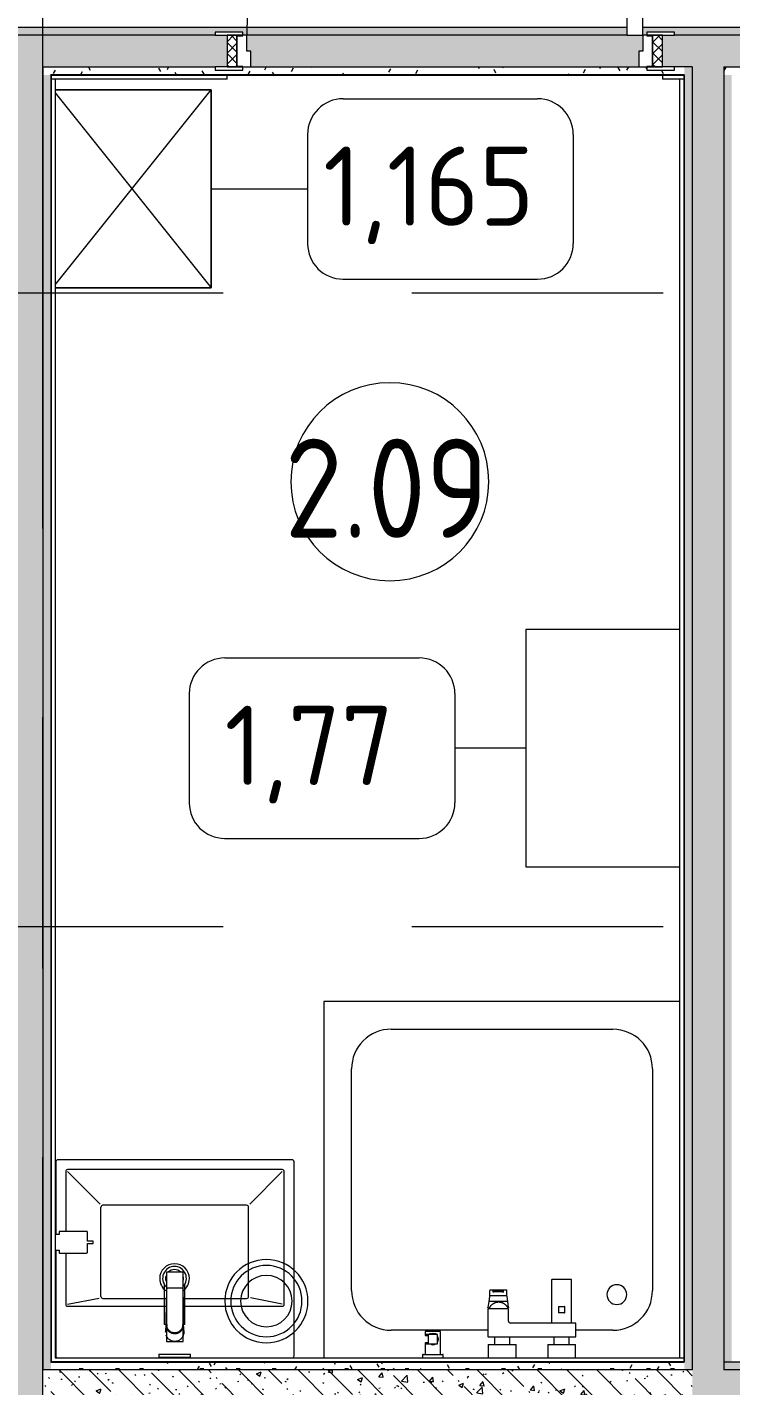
# Model space of a CAD drawing. Header units: millimetres. Extents: x 35092 to 251863, y -8553 to 29549.
# Drawn here: x 75520 to 77297, y 12240 to 15671 of the extents above; entities that cross this region are included whole.
import ezdxf

# ---------------------------------------------------------------- set-up
doc = ezdxf.new("R2010")
doc.units = ezdxf.units.MM
doc.linetypes.add('Осевая', pattern=[3175, 635, -476.25, 1587.5, -476.25])
for name, color, linetype, lineweight in [('0-1', 7, 'Continuous', 9), ('A-AREA-IDEN', 7, 'Continuous', 9), ('A-DOOR', 7, 'Continuous', 9), ('A-DOOR-FRAM-2', 7, 'Continuous', 9), ('A-GENM', 7, 'Continuous', 9), ('A-WALL', 7, 'Continuous', 9), ('I-FURN-IDEN', 7, 'Continuous', 9), ('I-WALL', 7, 'Continuous', 9), ('P-SANR-FIXT-1', 7, 'Continuous', 13), ('Оси-2', 7, 'Осевая', 9)]:
    doc.layers.add(name, color=color, linetype=linetype, lineweight=lineweight)
for name, color, linetype, lineweight, true_color in [('A-DOOR-1', 7, 'Continuous', 9, 0xc0c0c0), ('A-DOOR-FRAM-1', 7, 'Continuous', 9, 0xc0c0c0), ('A-WALL-1', 9, 'Continuous', 9, 0x808080), ('A-WALL-FNSH-1', 9, 'Continuous', 9, 0x808080), ('I-FURN-1', 9, 'Continuous', 9, 0x808080), ('P-SANR-FIXT-2', 9, 'Continuous', 13, 0x808080)]:
    doc.layers.add(name, color=color, linetype=linetype, lineweight=lineweight, true_color=true_color)
doc.styles.add('GOST Common', font='GOST_Common.ttf', dxfattribs={"height": 200})
doc.styles.add('GOST Common_1', font='GOST_Common.ttf', dxfattribs={"width": 0.9, "height": 250})
pattern_1 = [(135, (0, 0), (-75.43415, -75.43415), [106.68, -17.78, 3.556, -17.78]), (135, (0, 75.39), (-75.43415, -75.43415), []), (50, (0, 0), (127.52922, -11.15758), [13.335, -146.685]), (355, (0, 0), (-24.66966, 133.74002), [10.668, -117.348]), (100.451, (10.63, -0.93), (102.85973, 122.58178), [11.333, -124.663]), (46.184, (0, 35.56), (189.75516, -29.43036), [20.002, -220.027]), (96.636, (15.81, 33.1), (166.1822, 173.1996), [17, -186.995]), (351.184, (0, 35.56), (166.18393, 173.19757), [16.002, -176.022]), (21, (17.78, 26.67), (106.13027, -71.58603), [13.335, -146.685]), (326, (17.78, 26.67), (43.26188, 128.93175), [10.668, -117.348]), (71.451, (26.62, 20.7), (149.39198, 57.34505), [11.333, -124.663]), (37.5, (0, 0), (2.162228, 59.188357), [3.353, -112.573, 3.353, -115.773, -117.792]), (37.5, (0, 0), (2.162228, 59.188357), [-235.052, 3.353, -114.44]), (7.5, (0, 0), (46.773857, 70.126152), [3.353, -64.567, 3.353, -109.906, -44.894]), (7.5, (0, 0), (46.773857, 70.126152), [-181.178, 3.353, -41.542]), (327.5, (-39.65, 0), (94.91367, -4.010093), [3.353, -41.097, 3.353, -135.331, -184.023]), (327.5, (-39.65, 0), (94.91367, -4.010093), [-183.134, 3.353, -180.67]), (317.5, (-57.43, 0), (103.69057, 17.79882), [3.353, -54.432, 3.353, -88.748, -130.683]), (317.5, (-57.43, 0), (103.69057, 17.79882), [-149.885, 3.353, -127.33])]
pattern_2 = [(0, (0, 0), (121.92, 30.48), [10.058, -81.382, 10.058, -81.382, -487.68]), (0, (0, 0), (121.92, 30.48), [-182.88, 10.058, -172.822, 10.058, -81.382, -213.36]), (0, (0, 0), (121.92, 30.48), [-457.2, 10.058, -50.902, 10.058, -142.342]), (120, (45.72, 15.24), (-87.356454, 90.345817), [10.058, -81.382, 10.058, -81.382, -487.68]), (120, (45.72, 15.24), (-87.356454, 90.345817), [-182.88, 10.058, -172.822, 10.058, -81.382, -213.36]), (120, (45.72, 15.24), (-87.356454, 90.345817), [-457.2, 10.058, -50.902, 10.058, -142.342]), (240, (60.96, 76.2), (-34.563546, -120.825817), [10.058, -81.382, 10.058, -81.382, -487.68]), (240, (60.96, 76.2), (-34.563546, -120.825817), [-182.88, 10.058, -172.822, 10.058, -81.382, -213.36]), (240, (60.96, 76.2), (-34.563546, -120.825817), [-457.2, 10.058, -50.902, 10.058, -142.342])]

# ---------------------------------------------------------------- blocks, each defined once
blk = doc.blocks.new('SND_Aquanet_Душевой поддон_HX108_Квадратный_С опорами_Сантехкомплект__$ - 900х900-19919295-План расстановки мебели и оборудования 2 этажа в осях 12-23')
at = {"layer": 'P-SANR-FIXT-2'}
for p, q in [((450, 450), (-449.4, 450)), ((450, -449.4), (450, 450)), ((-280, 380), (280, 380)), ((-380, 35.6), (-380, 280)), ((380, 280), (380, -280)), ((-380, -280), (-380, -186.4)), ((280, -380), (-280, -380))]:
    blk.add_line(p, q, dxfattribs=at)
for centre, radius, start, end in [((-280, 280), 100, 90, 180), ((280, 280), 100, 0, 90), ((-290, -290), 25, 90, 270), ((-290, -290), 25, 270, 90), ((-280, -280), 100, 180, 270), ((280, -280), 100, 270, 0)]:
    blk.add_arc(centre, radius, start, end, dxfattribs=at)
blk = doc.blocks.new('110_Дверь_СКБ_1Ст_Внутренняя1 - Д-5 _л_ 1100x2100h_су мгн EIW30-32897889-План расстановки мебели и оборудования 2 этажа в осях 12-23')
at = {"layer": 'A-DOOR'}
h = blk.add_hatch(dxfattribs=at)
h.set_pattern_fill('FP_38', color=256, style=0, pattern_type=2)
h.set_pattern_definition([(135, (1751.41, 104.685), (-14.14214, -14.14214), []), (225, (1751.41, 104.685), (14.14214, -14.14214), [])])
h.paths.add_polyline_path([(562.5, -40), (562.5, 40), (537.5, 40), (537.5, -40)])
at = {"layer": 'A-DOOR-FRAM-2'}
h = blk.add_hatch(dxfattribs=at)
h.set_pattern_fill('FP_39', color=256, style=0, pattern_type=2)
h.set_pattern_definition([(45, (-371.384, 104.685), (-14.1421, 14.1421), []), (135, (-371.384, 104.685), (-14.1421, -14.1421), [])])
h.paths.add_polyline_path([(-512.5, -40), (-512.5, 40), (-537.5, 40), (-537.5, -40)])
at = {"layer": 'A-DOOR-1'}
for p, q in [((512.5, 1040), (472.5, 1040)), ((472.5, 1040), (472.5, 40)), ((512.5, 40), (512.5, 1040)), ((472.5, 40), (512.5, 40))]:
    blk.add_line(p, q, dxfattribs=at)
blk.add_arc((512.5, 40), 1000, 90, 180, dxfattribs=at)
at = {"layer": 'A-DOOR-FRAM-1'}
for p, q in [((-497.5, 48), (-567.5, 48)), ((-567.5, 48), (-567.5, 40)), ((-567.5, 40), (-497.5, 40)), ((-512.5, 40), (-537.5, 40)), ((-537.5, 40), (-537.5, -40)), ((-487.5, 40), (-512.5, 40)), ((-512.5, 40), (-512.5, -40)), ((-512.5, -40), (-512.5, 40)), ((-497.5, 40), (-512.5, 40)), ((-512.5, 40), (-512.5, 39)), ((-512.5, 39), (-497.5, 39)), ((-497.5, 40), (-497.5, 48)), ((-497.5, 39), (-497.5, 40)), ((-487.5, 0), (-487.5, 40)), ((512.5, 40), (512.5, 0)), ((537.5, 40), (512.5, 40)), ((592.5, 48), (522.5, 48)), ((522.5, 48), (522.5, 40)), ((537.5, 40), (522.5, 40)), ((522.5, 40), (522.5, 39)), ((522.5, 40), (592.5, 40)), ((522.5, 39), (537.5, 39)), ((537.5, -40), (537.5, 40)), ((562.5, 40), (537.5, 40)), ((537.5, 40), (537.5, -40)), ((537.5, 39), (537.5, 40)), ((562.5, -40), (562.5, 40)), ((592.5, 40), (592.5, 48)), ((-477.5, 0), (-487.5, 0)), ((-477.5, -40), (-477.5, 0)), ((512.5, 0), (502.5, 0)), ((502.5, 0), (502.5, -40)), ((-497.5, -40), (-567.5, -40)), ((-567.5, -40), (-567.5, -48)), ((-567.5, -48), (-497.5, -48)), ((-537.5, -40), (-512.5, -40)), ((-497.5, -39), (-512.5, -39)), ((-512.5, -39), (-512.5, -40)), ((-512.5, -40), (-477.5, -40)), ((-512.5, -40), (-497.5, -40)), ((-497.5, -40), (-497.5, -39)), ((-497.5, -48), (-497.5, -40)), ((502.5, -40), (537.5, -40)), ((537.5, -39), (522.5, -39)), ((522.5, -39), (522.5, -40)), ((522.5, -40), (537.5, -40)), ((592.5, -40), (522.5, -40)), ((522.5, -40), (522.5, -48)), ((522.5, -48), (592.5, -48)), ((537.5, -40), (537.5, -39)), ((537.5, -40), (562.5, -40)), ((592.5, -48), (592.5, -40))]:
    blk.add_line(p, q, dxfattribs=at)
blk = doc.blocks.new('Шкаф параметрический - 1_165-26339169-План расстановки мебели и оборудования 2 этажа в осях 12-23')
at = {"layer": 'I-FURN-1'}
for p, q in [((6.3, -492.2), (400, 0)), ((400, 0), (6.3, 0)), ((6.3, 0), (400, 0)), ((400, -500), (400, 0)), ((400, 0), (400, -500)), ((6.3, -7.8), (400, -500)), ((6.3, -500), (400, -500)), ((400, -500), (6.3, -500))]:
    blk.add_line(p, q, dxfattribs=at)
blk = doc.blocks.new('Стол базовый прямоугольный - 1_77-25647252-План расстановки мебели и оборудования 2 этажа в осях 12-23')
at = {"layer": 'I-FURN-1'}
for p, q in [((-300, 189), (-300, -200)), ((300, -200), (300, 189)), ((-300, -200), (300, -200))]:
    blk.add_line(p, q, dxfattribs=at)
blk = doc.blocks.new('Смеситель для ванны с душевым гарнитуром - Смеситель для ванны с душевым гарнитуром-30756537-План расстановки мебели и оборудования 2 этажа в осях 12-23')
at = {"layer": 'P-SANR-FIXT-2'}
for p, q in [((76844.8, 12507.8), (76844.8, 12398.3)), ((76894.3, 12508.3), (76845.3, 12508.3)), ((76894.8, 12398.3), (76894.8, 12507.8)), ((76685.8, 12453), (76683.9, 12437.4)), ((76687.4, 12465.9), (76685.8, 12453)), ((76733.8, 12453), (76685.8, 12453)), ((76687.6, 12467.4), (76687.4, 12465.9)), ((76687.9, 12469.8), (76687.6, 12467.4)), ((76732, 12467.4), (76687.6, 12467.4)), ((76688.3, 12482.1), (76687.8, 12478.6)), ((76687.8, 12478.6), (76687.8, 12469.8)), ((76688.3, 12482.1), (76731.3, 12482.1)), ((76697.3, 12477.5), (76697.3, 12479.9)), ((76699.4, 12478.1), (76697.3, 12478.1)), ((76697.3, 12477.5), (76697.3, 12476)), ((76697.3, 12477.5), (76697.3, 12475.9)), ((76699.4, 12480.2), (76720.2, 12480.2)), ((76699.4, 12480.2), (76699.4, 12477.2)), ((76720.2, 12477.2), (76699.4, 12477.2)), ((76720.2, 12480.2), (76720.2, 12477.2)), ((76722.3, 12478.1), (76720.2, 12478.1)), ((76722.3, 12479.9), (76722.3, 12477.5)), ((76722.3, 12477.5), (76722.3, 12475.9)), ((76722.3, 12476), (76722.3, 12477.5)), ((76731.8, 12478.6), (76731.3, 12482.1)), ((76731.8, 12469.8), (76731.8, 12478.6)), ((76732, 12467.4), (76731.8, 12469.8)), ((76732.2, 12465.9), (76732, 12467.4)), ((76733.8, 12453), (76732.2, 12465.9)), ((76735.7, 12437.4), (76733.8, 12453)), ((76683.8, 12433.8), (76683.8, 12364.3)), ((76683.8, 12433.8), (76683.8, 12364.3)), ((76683.9, 12436.6), (76683.9, 12437.4)), ((76683.9, 12436.6), (76688.9, 12436.6)), ((76734.8, 12434.8), (76684.8, 12434.8)), ((76734.8, 12434.8), (76684.8, 12434.8)), ((76732.3, 12436.6), (76735.7, 12436.6)), ((76735.7, 12437.4), (76735.7, 12436.6)), ((76735.8, 12403.3), (76735.8, 12433.8)), ((76735.8, 12403.3), (76735.8, 12433.8)), ((76861.8, 12440.3), (76861.8, 12424.3)), ((76862.3, 12440.3), (76861.8, 12440.3)), ((76861.8, 12440.3), (76862.3, 12440.3)), ((76862.3, 12424.3), (76861.8, 12424.3)), ((76861.8, 12424.3), (76862.3, 12424.3)), ((76862.3, 12440.3), (76877.3, 12440.3)), ((76877.3, 12424.3), (76862.3, 12424.3)), ((76877.3, 12440.3), (76877.8, 12440.3)), ((76877.8, 12440.3), (76877.3, 12440.3)), ((76877.3, 12424.3), (76877.8, 12424.3)), ((76877.8, 12424.3), (76877.3, 12424.3)), ((76877.8, 12424.3), (76877.8, 12440.3)), ((76904.8, 12398.3), (76740.8, 12398.3)), ((76904.8, 12398.3), (76740.8, 12398.3)), ((76905.8, 12364.3), (76905.8, 12397.3)), ((76905.8, 12364.3), (76905.8, 12397.3)), ((76564.1, 12377), (76525.6, 12377)), ((76525.6, 12377), (76525.6, 12369.5)), ((76532.8, 12369.5), (76525.6, 12369.5)), ((76525.6, 12369.5), (76525.6, 12367.3)), ((76525.6, 12369.5), (76532.8, 12369.5)), ((76526.1, 12366.8), (76532.8, 12366.8)), ((76556.8, 12369.8), (76532.8, 12369.8)), ((76532.8, 12369.8), (76532.8, 12345.8)), ((76536.4, 12371.3), (76536.4, 12369.8)), ((76536.4, 12371.3), (76536.4, 12369.8)), ((76536.4, 12371.3), (76536.4, 12369.8)), ((76536.4, 12371.3), (76536.4, 12369.8)), ((76536.4, 12371.3), (76536.4, 12369.8)), ((76536.4, 12371.3), (76536.4, 12369.8)), ((76536.4, 12371.3), (76536.4, 12369.8)), ((76536.4, 12371.3), (76536.4, 12369.8)), ((76536.4, 12371.3), (76539.6, 12371.3)), ((76539.6, 12371.3), (76536.4, 12371.3)), ((76536.4, 12371.3), (76539.6, 12371.3)), ((76539.6, 12371.3), (76536.4, 12371.3)), ((76536.4, 12371.3), (76539.6, 12371.3)), ((76539.6, 12371.3), (76536.4, 12371.3)), ((76536.4, 12371.3), (76539.6, 12371.3)), ((76539.6, 12371.3), (76536.4, 12371.3)), ((76536.4, 12371.3), (76539.6, 12371.3)), ((76539.6, 12371.3), (76536.4, 12371.3)), ((76536.4, 12371.3), (76539.6, 12371.3)), ((76539.6, 12371.3), (76536.4, 12371.3)), ((76536.4, 12371.3), (76539.6, 12371.3)), ((76539.6, 12371.3), (76536.4, 12371.3)), ((76536.4, 12371.3), (76539.6, 12371.3)), ((76539.6, 12371.3), (76536.4, 12371.3)), ((76539.6, 12369.8), (76539.6, 12371.3)), ((76539.6, 12369.8), (76539.6, 12371.3)), ((76539.6, 12369.8), (76539.6, 12371.3)), ((76539.6, 12369.8), (76539.6, 12371.3)), ((76539.6, 12369.8), (76539.6, 12371.3)), ((76539.6, 12369.8), (76539.6, 12371.3)), ((76539.6, 12369.8), (76539.6, 12371.3)), ((76539.6, 12369.8), (76539.6, 12371.3)), ((76541, 12371.3), (76541, 12369.8)), ((76541, 12371.3), (76541, 12369.8)), ((76541, 12371.3), (76541, 12369.8)), ((76541, 12371.3), (76541, 12369.8)), ((76541, 12371.3), (76541, 12369.8)), ((76541, 12371.3), (76541, 12369.8)), ((76541, 12371.3), (76541, 12369.8)), ((76541, 12371.3), (76541, 12369.8)), ((76541, 12371.3), (76544.2, 12371.3)), ((76544.2, 12371.3), (76541, 12371.3)), ((76541, 12371.3), (76544.2, 12371.3)), ((76544.2, 12371.3), (76541, 12371.3)), ((76541, 12371.3), (76544.2, 12371.3)), ((76544.2, 12371.3), (76541, 12371.3)), ((76541, 12371.3), (76544.2, 12371.3)), ((76544.2, 12371.3), (76541, 12371.3)), ((76541, 12371.3), (76544.2, 12371.3)), ((76544.2, 12371.3), (76541, 12371.3)), ((76541, 12371.3), (76544.2, 12371.3)), ((76544.2, 12371.3), (76541, 12371.3)), ((76541, 12371.3), (76544.2, 12371.3)), ((76544.2, 12371.3), (76541, 12371.3)), ((76541, 12371.3), (76544.2, 12371.3)), ((76544.2, 12371.3), (76541, 12371.3)), ((76544.2, 12369.8), (76544.2, 12371.3)), ((76544.2, 12369.8), (76544.2, 12371.3)), ((76544.2, 12369.8), (76544.2, 12371.3)), ((76544.2, 12369.8), (76544.2, 12371.3)), ((76544.2, 12369.8), (76544.2, 12371.3)), ((76544.2, 12369.8), (76544.2, 12371.3)), ((76544.2, 12369.8), (76544.2, 12371.3)), ((76544.2, 12369.8), (76544.2, 12371.3)), ((76545.5, 12371.3), (76545.5, 12369.8)), ((76545.5, 12371.3), (76545.5, 12369.8)), ((76545.5, 12371.3), (76545.5, 12369.8)), ((76545.5, 12371.3), (76545.5, 12369.8)), ((76545.5, 12371.3), (76545.5, 12369.8)), ((76545.5, 12371.3), (76545.5, 12369.8)), ((76545.5, 12371.3), (76545.5, 12369.8)), ((76545.5, 12371.3), (76545.5, 12369.8)), ((76545.5, 12371.3), (76548.7, 12371.3)), ((76548.7, 12371.3), (76545.5, 12371.3)), ((76545.5, 12371.3), (76548.7, 12371.3)), ((76548.7, 12371.3), (76545.5, 12371.3)), ((76545.5, 12371.3), (76548.7, 12371.3)), ((76548.7, 12371.3), (76545.5, 12371.3)), ((76545.5, 12371.3), (76548.7, 12371.3)), ((76548.7, 12371.3), (76545.5, 12371.3)), ((76545.5, 12371.3), (76548.7, 12371.3)), ((76548.7, 12371.3), (76545.5, 12371.3)), ((76545.5, 12371.3), (76548.7, 12371.3)), ((76548.7, 12371.3), (76545.5, 12371.3)), ((76545.5, 12371.3), (76548.7, 12371.3)), ((76548.7, 12371.3), (76545.5, 12371.3)), ((76545.5, 12371.3), (76548.7, 12371.3)), ((76548.7, 12371.3), (76545.5, 12371.3)), ((76548.7, 12369.8), (76548.7, 12371.3)), ((76548.7, 12369.8), (76548.7, 12371.3)), ((76548.7, 12369.8), (76548.7, 12371.3)), ((76548.7, 12369.8), (76548.7, 12371.3)), ((76548.7, 12369.8), (76548.7, 12371.3)), ((76548.7, 12369.8), (76548.7, 12371.3)), ((76548.7, 12369.8), (76548.7, 12371.3)), ((76548.7, 12369.8), (76548.7, 12371.3)), ((76550, 12371.3), (76550, 12369.8)), ((76550, 12371.3), (76550, 12369.8)), ((76550, 12371.3), (76550, 12369.8)), ((76550, 12371.3), (76550, 12369.8)), ((76550, 12371.3), (76550, 12369.8)), ((76550, 12371.3), (76550, 12369.8)), ((76550, 12371.3), (76550, 12369.8)), ((76550, 12371.3), (76550, 12369.8)), ((76550, 12371.3), (76553.2, 12371.3)), ((76553.2, 12371.3), (76550, 12371.3)), ((76550, 12371.3), (76553.2, 12371.3)), ((76553.2, 12371.3), (76550, 12371.3)), ((76550, 12371.3), (76553.2, 12371.3)), ((76553.2, 12371.3), (76550, 12371.3)), ((76550, 12371.3), (76553.2, 12371.3)), ((76553.2, 12371.3), (76550, 12371.3)), ((76550, 12371.3), (76553.2, 12371.3)), ((76553.2, 12371.3), (76550, 12371.3)), ((76550, 12371.3), (76553.2, 12371.3)), ((76553.2, 12371.3), (76550, 12371.3)), ((76550, 12371.3), (76553.2, 12371.3)), ((76553.2, 12371.3), (76550, 12371.3)), ((76550, 12371.3), (76553.2, 12371.3)), ((76553.2, 12371.3), (76550, 12371.3)), ((76553.2, 12369.8), (76553.2, 12371.3)), ((76553.2, 12369.8), (76553.2, 12371.3)), ((76553.2, 12369.8), (76553.2, 12371.3)), ((76553.2, 12369.8), (76553.2, 12371.3)), ((76553.2, 12369.8), (76553.2, 12371.3)), ((76553.2, 12369.8), (76553.2, 12371.3)), ((76553.2, 12369.8), (76553.2, 12371.3)), ((76553.2, 12369.8), (76553.2, 12371.3)), ((76556.8, 12345.8), (76556.8, 12369.8)), ((76564.1, 12319), (76564.1, 12377)), ((76684.8, 12363.3), (76904.8, 12363.3)), ((76684.8, 12363.3), (76904.8, 12363.3)), ((76700.6, 12363.3), (76700.6, 12344)), ((76739.1, 12344), (76739.1, 12363.3)), ((76850.6, 12363.3), (76850.6, 12344)), ((76889.1, 12344), (76889.1, 12363.3)), ((76518.8, 12319), (76518.8, 12311)), ((76520.4, 12319), (76518.8, 12319)), ((76518.8, 12319), (76520.4, 12319)), ((76520.4, 12319), (76569.2, 12319)), ((76525.6, 12348.3), (76525.6, 12346.3)), ((76525.6, 12346.3), (76532.8, 12346.3)), ((76532.8, 12346.3), (76525.6, 12346.3)), ((76525.6, 12346.3), (76525.6, 12319)), ((76532.8, 12348.8), (76526.1, 12348.8)), ((76532.8, 12345.8), (76556.8, 12345.8)), ((76569.2, 12319), (76570.8, 12319)), ((76570.8, 12319), (76569.2, 12319)), ((76570.8, 12311), (76570.8, 12319)), ((76684.8, 12344), (76754.8, 12344)), ((76684.8, 12344), (76684.8, 12311)), ((76684.8, 12344), (76754.8, 12344)), ((76684.8, 12344), (76684.8, 12311)), ((76754.8, 12311), (76754.8, 12344)), ((76754.8, 12311), (76754.8, 12344)), ((76834.8, 12344), (76904.8, 12344)), ((76834.8, 12344), (76834.8, 12311)), ((76834.8, 12344), (76904.8, 12344)), ((76834.8, 12344), (76834.8, 12311)), ((76904.8, 12311), (76904.8, 12344)), ((76904.8, 12311), (76904.8, 12344))]:
    blk.add_line(p, q, dxfattribs=at)
at = {"layer": 'P-SANR-FIXT-2', "flags": 128}
for points in [[(76699.4, 12477.2), (76699, 12477.2), (76698.5, 12477.2), (76698.1, 12477.3), (76697.8, 12477.3), (76697.5, 12477.3), (76697.4, 12477.4), (76697.3, 12477.5)], [(76697.4, 12480), (76697.5, 12480), (76697.8, 12480.1), (76698.1, 12480.1), (76698.5, 12480.2), (76699, 12480.2), (76699.4, 12480.2)], [(76720.2, 12480.2), (76720.7, 12480.2), (76721.1, 12480.2), (76721.5, 12480.1), (76721.8, 12480.1), (76722.1, 12480), (76722.3, 12480)], [(76722.3, 12477.5), (76722.3, 12477.4), (76722.1, 12477.3), (76721.8, 12477.3), (76721.5, 12477.3), (76721.1, 12477.2), (76720.7, 12477.2), (76720.2, 12477.2)], [(76687.2, 12434.8), (76687.5, 12435.7), (76687.9, 12436.7), (76688.3, 12437.6), (76688.8, 12438.5), (76689.2, 12439.3), (76689.8, 12440.2), (76690.3, 12441), (76690.9, 12441.8), (76691.5, 12442.6), (76692.2, 12443.4), (76692.9, 12444.1), (76693.6, 12444.8), (76694.3, 12445.5), (76695.1, 12446.1), (76695.9, 12446.7), (76696.7, 12447.3), (76697.5, 12447.9), (76698.4, 12448.4), (76699.2, 12448.9), (76700.1, 12449.3), (76701.1, 12449.7), (76702, 12450.1), (76702.9, 12450.4), (76703.9, 12450.7), (76704.8, 12451), (76705.8, 12451.2), (76706.8, 12451.4), (76707.8, 12451.5), (76708.8, 12451.6), (76709.8, 12451.7), (76710.8, 12451.7)], [(76711.8, 12451.7), (76712.8, 12451.6), (76713.8, 12451.5), (76714.8, 12451.4), (76715.8, 12451.2), (76716.8, 12451), (76717.7, 12450.7), (76718.7, 12450.4), (76719.6, 12450.1), (76720.5, 12449.7), (76721.5, 12449.3), (76722.4, 12448.9), (76723.2, 12448.4), (76724.1, 12447.9), (76724.9, 12447.3), (76725.7, 12446.8), (76726.5, 12446.1), (76727.3, 12445.5), (76728, 12444.8), (76728.7, 12444.1), (76729.4, 12443.4), (76730.1, 12442.6), (76730.7, 12441.8), (76731.3, 12441), (76731.8, 12440.2), (76732.4, 12439.4), (76732.9, 12438.5), (76733.3, 12437.6), (76733.7, 12436.7), (76734.1, 12435.8), (76734.5, 12434.8)]]:
    blk.add_lwpolyline(points, dxfattribs=at)
at = {"layer": 'P-SANR-FIXT-2'}
for centre, radius, start, end in [((76845.3, 12507.8), 0.5, 90, 180), ((76894.3, 12507.8), 0.5, 0, 90), ((76684.8, 12433.8), 1, 90, 180), ((76684.8, 12433.8), 1, 90, 180), ((76734.8, 12433.8), 1, 0, 90), ((76734.8, 12433.8), 1, 0, 90), ((76740.8, 12403.3), 5, 180, 270), ((76740.8, 12403.3), 5, 180, 270), ((76904.8, 12397.3), 1, 0, 90), ((76904.8, 12397.3), 1, 0, 90), ((76526.1, 12367.3), 0.5, 180, 270), ((76544.8, 12357.8), 14.2, 58.3082, 122.0443), ((76544.8, 12357.8), 14.2, 58.3082, 122.0443), ((76544.8, 12357.8), 14.2, 328.2631, 31.8541), ((76544.8, 12357.8), 14.2, 328.2631, 31.8541), ((76684.8, 12364.3), 1, 180, 270), ((76684.8, 12364.3), 1, 180, 270), ((76904.8, 12364.3), 1, 270, 0), ((76904.8, 12364.3), 1, 270, 0), ((76526.1, 12348.3), 0.5, 90, 180), ((76544.8, 12357.8), 14.2, 238.1524, 301.7439), ((76544.8, 12357.8), 14.2, 238.1524, 301.7439)]:
    blk.add_arc(centre, radius, start, end, dxfattribs=at)
blk = doc.blocks.new('мусорная корзина - Round_ Metal-30590745-План расстановки мебели и оборудования 2 этажа в осях 12-23')
at = {"layer": 'P-SANR-FIXT-2'}
for radius, start, end in [(105, 0, 180), (90, 360, 180), (65, 0, 180), (105, 180, 360), (90, 180, 360), (65, 180, 360)]:
    blk.add_arc((0, 0), radius, start, end, dxfattribs=at)
blk = doc.blocks.new('сифон - Для раковины-V160-План расстановки мебели и оборудования 2 этажа в осях 12-23')
at = {"layer": 'P-SANR-FIXT-2'}
for p, q in [((200, 40), (191.1, 40)), ((191.1, -40), (191.1, 40)), ((200, 40), (200, -40)), ((116.7, 26), (15, 26)), ((116.7, 26), (116.7, 22.5)), ((15, -26), (116.7, -26)), ((116.7, -20.6), (116.7, -26)), ((191.1, -40), (200, -40))]:
    blk.add_line(p, q, dxfattribs=at)
for start, end in [(46.114, 180), (180, 315)]:
    blk.add_arc((0, 0), 30, start, end, dxfattribs=at)
blk = doc.blocks.new('раковина - 400 x 500mm-V171-План расстановки мебели и оборудования 2 этажа в осях 12-23')
at = {"layer": 'P-SANR-FIXT-2'}
for p, q in [((-249.5, -5), (-249.5, -495)), ((352.5, -271.7), (352.5, -5)), ((-224.5, -135), (-224.5, -470)), ((31, -130), (-219.5, -130)), ((-219.5, -135), (-139.5, -151)), ((322.5, -130), (73, -130)), ((322.5, -135), (242.8, -150.5)), ((327.5, -264.1), (327.5, -135)), ((-134.5, -155), (-134.5, -380)), ((-126, -150), (-129.5, -150)), ((31, -150), (-126, -150)), ((233.5, -150), (73, -150)), ((238.5, -155), (238.5, -380)), ((327.5, -470), (327.5, -319.1)), ((352.5, -495), (352.5, -311.7)), ((-219.5, -470), (-137.6, -388.1)), ((-129.5, -385), (233.5, -385)), ((322.5, -470), (240.2, -387.7)), ((-219.5, -475), (322.5, -475)), ((-244.5, -500), (347.5, -500))]:
    blk.add_line(p, q, dxfattribs=at)
for centre, radius, start, end in [((-244.5, -5), 5, 94.9571, 180), ((347.5, -5), 5, 0, 85.0429), ((-219.5, -135), 5, 90, 180), ((322.5, -135), 5, 0, 90), ((-129.5, -155), 5, 90, 180), ((52.6, -199.9), 37.5, 127.0599, 180), ((52.6, -199.9), 37.5, 360, 54.9171), ((233.5, -155), 5, 0, 90), ((52.6, -199.9), 37.5, 180, 360), ((52.6, -199.9), 23, 170.0836, 180), ((52.6, -199.9), 23, 180, 189.9158), ((52.6, -199.9), 23, 360, 16.8017), ((52.6, -199.9), 23, 343.1959, 360), ((52.6, -199.9), 23, 225, 315), ((-129.5, -380), 5, 180, 270), ((233.5, -380), 5, 270, 360), ((-219.5, -470), 5, 180, 270), ((322.5, -470), 5, 270, 0), ((-244.5, -495), 5, 180, 270), ((347.5, -495), 5, 270, 0)]:
    blk.add_arc(centre, radius, start, end, dxfattribs=at)
blk = doc.blocks.new('смеситель для раковины - Default-V172-План расстановки мебели и оборудования 2 этажа в осях 12-23')
at = {"layer": '0-1'}
for p, q in [((21, 151.6), (-21, 151.6)), ((20.3, 111.8), (-20.3, 111.8)), ((-22.8, 2.9), (-21.7, 15.4)), ((-20.7, 17.2), (-20.7, 16.7)), ((-20.3, 19.4), (-20.3, 15.8)), ((20.3, 15.8), (20.3, 19.4)), ((20.8, 16.7), (20.8, 17.2))]:
    blk.add_line(p, q, dxfattribs=at)
at = {"layer": '0-1', "flags": 128}
for points in [[(-21, 151.3), (-21, 147.9), (-21, 145.7), (-21, 145.2), (-21, 144.9), (-21, 144.8), (-21, 144.7), (-21, 144.7)], [(21, 89.1), (21, 88.6), (21, 88.3), (21, 88.3)], [(21.7, 15.4), (22.3, 8.3), (22.8, 2.9)]]:
    blk.add_lwpolyline(points, dxfattribs=at)
at = {"layer": 'P-SANR-FIXT-2'}
for p, q in [((21, 151.6), (-21, 151.6)), ((-21, 151.6), (-21, -23)), ((21, -23), (21, 151.6)), ((-20.3, 111.8), (-20.3, 111.8)), ((-20.3, 111.8), (-20.3, 109.7)), ((20.3, 109.7), (20.3, 111.8)), ((20.3, 111.8), (20.3, 111.8)), ((-21, -23), (21, -23))]:
    blk.add_line(p, q, dxfattribs=at)
at = {"layer": 'P-SANR-FIXT-2', "flags": 128}
for points in [[(-21, 144), (-21, 91), (-21, 37.9)], [(21, 37.9), (21, 91), (21, 144)], [(-20.3, 19.4), (-20.3, 60.2), (-20.3, 109.7)], [(20.3, 109.7), (20.3, 60.2), (20.3, 19.4)], [(21, 17.1), (21, 22.3), (21, 27.5), (21, 32.7), (21, 37.9)], [(-20.3, 15.8), (-20.3, 17.1), (-20.3, 18.4)], [(20.3, 18.4), (20.3, 17.1), (20.3, 15.8)], [(21, 15.1), (21, 15.6), (21, 16.1), (21, 16.6), (21, 17.1)], [(22.9, -1.8), (22.4, 2.9), (22, 7.6), (21.5, 12.3), (21.1, 17.1)], [(21.1, 17.1), (21.5, 12.3), (22, 7.6), (22.4, 2.9), (22.9, -1.8)]]:
    blk.add_lwpolyline(points, dxfattribs=at)
at = {"layer": 'P-SANR-FIXT-2'}
for centre, major_axis, ratio, start_param, end_param in [((-9809.3, 72.1), (-9788.3, 0.5), 0.986286, 3.135948, 3.138103), ((0, 17.2), (20.8, 0), 0.98634, 3.060685, 3.141593), ((0, 17.2), (20.8, 0), 0.98634, 3.141593, 3.395551), ((0, 17.2), (20.8, 0), 0.98634, 3.707105, 3.769911), ((0, 17.2), (20.8, 0), 0.98634, 5.654867, 5.717635), ((0, 17.2), (-20.8, 0), 0.98634, 2.887544, 3.141593), ((0, 17.2), (20.8, 0), 0.98634, 0, 0.080911), ((0, 17.2), (20.8, 0), 0.98634, 4.154533, 5.270098)]:
    blk.add_ellipse(centre, major_axis=major_axis, ratio=ratio, start_param=start_param, end_param=end_param, dxfattribs=at)
for points, knots in [([(-21, 151.6), (-21, 151.7), (-21, 151.5), (-21, 150.5), (-21, 148.7), (-21, 146.9), (-21, 145.2), (-21, 144.4), (-21, 144)], [0.4444444, 0.4444444, 0.4444444, 0.4444444, 0.5555556, 0.6666667, 0.7777778, 0.8888889, 0.9444444, 1, 1, 1, 1]), ([(21, 144), (21, 144.4), (21, 145.2), (21, 146.9), (21, 148.7), (21, 150.5), (21, 151.5), (21, 151.7), (21, 151.6)], [0, 0, 0, 0, 0.0555556, 0.1111111, 0.2222222, 0.3333333, 0.4444444, 0.5555556, 0.5555556, 0.5555556, 0.5555556]), ([(-21.8, 13.9), (-21.8, 14.6), (-21.7, 16.1), (-21.6, 18.9), (-21.5, 22.1), (-21.5, 25.2), (-21.4, 27.9), (-21.4, 30), (-21.4, 31.8), (-21.3, 33.4), (-21.3, 34.5), (-21.3, 35.6), (-21.3, 37), (-21.3, 38.7), (-21.2, 41), (-21.2, 44.2), (-21.2, 48.8), (-21.1, 54.3), (-21.1, 59.3), (-21.1, 63.2), (-21.1, 66.1), (-21.1, 68.8), (-21.1, 72.5), (-21, 78.9), (-21, 84.5), (-21, 88.1)], [0, 0, 0, 0, 0.083333, 0.166667, 0.25, 0.333333, 0.375, 0.416667, 0.458333, 0.479167, 0.5, 0.520833, 0.541667, 0.583333, 0.625, 0.666667, 0.708333, 0.75, 0.791667, 0.8125, 0.833333, 0.854167, 0.875, 0.916667, 1, 1, 1, 1]), ([(21, 88.1), (21, 84.5), (21, 78.9), (21.1, 72.5), (21.1, 68.8), (21.1, 66.1), (21.1, 63.2), (21.1, 59.3), (21.2, 54.3), (21.2, 48.8), (21.2, 44.2), (21.3, 41), (21.3, 38.7), (21.3, 37), (21.3, 35.6), (21.3, 34.5), (21.3, 33.4), (21.4, 31.8), (21.4, 30), (21.4, 27.9), (21.5, 25.2), (21.5, 22.1), (21.6, 18.9), (21.7, 16.1), (21.8, 14.6), (21.8, 13.9)], [0, 0, 0, 0, 0.083333, 0.125, 0.145833, 0.166667, 0.1875, 0.208333, 0.25, 0.291667, 0.333333, 0.375, 0.416667, 0.458333, 0.479167, 0.5, 0.520833, 0.541667, 0.583333, 0.625, 0.666667, 0.75, 0.833333, 0.916667, 1, 1, 1, 1]), ([(-21.1, 17.1), (-21.2, 16.5), (-21.3, 15.4), (-21.5, 13.7), (-21.6, 11.8), (-21.9, 9.3), (-22.1, 7.6), (-22.4, 5.3), (-22.6, 3), (-22.8, 1.4), (-22.9, 0.3)], [0, 0, 0, 0, 0.1, 0.2, 0.3, 0.4, 0.6, 0.7, 0.8, 1, 1, 1, 1]), ([(-22.6, 3.6), (-22.6, 3.8), (-22.5, 4.4), (-22.4, 5.5), (-22.3, 6.9), (-22.2, 8.4), (-22, 10.9), (-21.9, 12.9), (-21.8, 13.9)], [0.3178487, 0.3178487, 0.3178487, 0.3178487, 0.375, 0.5, 0.625, 0.75, 0.875, 1, 1, 1, 1]), ([(21, 15.1), (20.9, 14), (20.5, 11.7), (19.3, 8.5), (17.6, 5.5), (14.8, 1.9), (11.1, -0.9), (6.8, -2.8), (3.4, -3.6), (0, -3.8), (-4.5, -3.5), (-10.1, -1.7), (-14.7, 1.9), (-17.6, 5.5), (-19.3, 8.4), (-20.5, 11.7), (-20.9, 13.9), (-21, 15)], [0, 0, 0, 0, 0.055556, 0.111111, 0.166667, 0.222222, 0.333333, 0.388889, 0.444444, 0.5, 0.555556, 0.666667, 0.777778, 0.833333, 0.888889, 0.944444, 1, 1, 1, 1]), ([(20.3, 19.4), (20.3, 18.2), (20.2, 15.9), (19.3, 12.3), (18, 9.6), (16.8, 7.5), (15.7, 6), (14.5, 4.7), (12.8, 3), (10.4, 1.2), (7.1, -0.4), (2.4, -1.7), (-2.5, -1.7), (-7.1, -0.4), (-10.9, 1.5), (-13.6, 3.7), (-15.4, 5.7), (-16.5, 7.1), (-17.7, 9), (-18.9, 11.5), (-20, 15), (-20.3, 17.7), (-20.3, 19.4)], [0, 0, 0, 0, 0.055556, 0.111111, 0.166667, 0.194444, 0.222222, 0.25, 0.277778, 0.333333, 0.388889, 0.444444, 0.555556, 0.611111, 0.666667, 0.75, 0.770833, 0.791667, 0.833333, 0.875, 0.916667, 1, 1, 1, 1]), ([(20.3, 15.8), (20.3, 13.7), (19.8, 10.7), (17.9, 6.9), (16.3, 4.7), (14.8, 3.1), (13, 1.5), (11.1, 0.2), (9, -0.8), (7.3, -1.5), (5.5, -2), (3.6, -2.4), (1.4, -2.7), (-0.9, -2.7), (-3.3, -2.5), (-5.5, -2), (-7.7, -1.3), (-9.8, -0.4), (-11.7, 0.6), (-13.5, 1.9), (-15.1, 3.4), (-16.9, 5.4), (-19.5, 9.5), (-20.3, 13.2), (-20.3, 15.8)], [0, 0, 0, 0, 0.111111, 0.166667, 0.222222, 0.25, 0.277778, 0.333333, 0.361111, 0.388889, 0.416667, 0.444444, 0.479167, 0.513889, 0.548611, 0.583333, 0.618056, 0.652778, 0.6875, 0.722222, 0.756944, 0.791667, 0.861111, 1, 1, 1, 1]), ([(21.1, 19.2), (21.3, 18.6), (21.7, 16.8), (21.8, 15.1), (21.8, 13.9)], [0.8206896, 0.8206896, 0.8206896, 0.8206896, 0.8888889, 1, 1, 1, 1]), ([(21.1, 17.1), (21.1, 16.7), (21.2, 16), (21.3, 15), (21.4, 13.9), (21.6, 12.5), (21.8, 10.8), (22, 8.7), (22.2, 6.9), (22.4, 5.5), (22.5, 4.5), (22.6, 3.4), (22.7, 2.4), (22.8, 1.5), (22.9, 0.8), (22.9, 0.4), (22.9, 0.3)], [0, 0, 0, 0, 0.0625, 0.125, 0.1875, 0.25, 0.375, 0.5, 0.625, 0.6875, 0.75, 0.8125, 0.875, 0.9375, 0.96875, 1, 1, 1, 1]), ([(21.8, 13.9), (21.8, 13.3), (21.9, 11.9), (22, 10), (22.2, 8.4), (22.2, 7.3), (22.3, 6.4), (22.4, 5.2), (22.6, 3.7), (22.8, 2), (22.9, 0.8), (22.9, 0.3)], [0, 0, 0, 0, 0.083333, 0.166667, 0.25, 0.333333, 0.416667, 0.5, 0.666667, 0.833333, 1, 1, 1, 1]), ([(22.1, 7), (22.2, 6.5), (22.8, 4.3), (23, 2), (22.9, 0.3)], [0.8, 0.8, 0.8, 0.8, 0.85, 1, 1, 1, 1]), ([(22.9, -1.8), (22.6, -4.5), (21.7, -8.2), (19.1, -12.8), (16.7, -15.9), (13.7, -18.5), (10.4, -20.6), (6.8, -22.1), (3.4, -22.8), (0.5, -23), (-2.9, -22.9), (-6.8, -22.1), (-10.7, -20.5), (-13.4, -18.7), (-15.3, -17.2), (-17, -15.4), (-19, -12.9), (-20.6, -10.1), (-21.5, -8), (-21.7, -7.4)], [0, 0, 0, 0, 0.1111111, 0.1666667, 0.2222222, 0.2777778, 0.3333333, 0.3888889, 0.4444444, 0.4791667, 0.5138889, 0.5833333, 0.6527778, 0.6875, 0.7222222, 0.7569444, 0.7916667, 0.8611111, 0.8888889, 0.8888889, 0.8888889, 0.8888889])]:
    blk.add_open_spline(points, degree=3, knots=knots, dxfattribs=at)
for points in [[(21, 37.9), (21, 36.1), (21, 32.7), (21.1, 27.5), (21.1, 22.3), (21.1, 18.8), (21.1, 17.1)], [(-22.9, 0.3), (-23, 2.1), (-22.8, 3.8), (-22.4, 5.5)], [(-21.8, 13.9), (-21.8, 15.7), (-21.5, 17.5), (-21.1, 19.2)], [(-21.1, 17.1), (-21.1, 16.7), (-21.1, 16), (-21, 15.3), (-21, 15)], [(21.1, 17.1), (21.1, 16.7), (21.1, 16.1), (21, 15.4), (21, 15.1)], [(22.9, 0.3), (22.8, 1.7), (22.5, 4.5), (22, 8.7), (21.5, 12.9), (21.2, 15.7), (21.1, 17.1)], [(22.9, 0.3), (22.9, -0.1), (22.9, -0.4), (22.9, -0.8)]]:
    blk.add_open_spline(points, degree=3, dxfattribs=at)
blk = doc.blocks.new('TOY_Диспансер мыло - Дозатор Elegance new 11654 019001 хром-30593950-План расстановки мебели и оборудования 2 этажа в осях 12-23')
at = {"layer": 'A-GENM'}
for p, q in [((97.5, 84.7), (97.5, 17)), ((122.2, 86.7), (99.5, 86.7)), ((127.9, 101.6), (122.2, 101.6)), ((122.2, 101.6), (122.2, 86.7)), ((127.9, 86.7), (127.9, 101.6)), ((150.5, 86.7), (127.9, 86.7)), ((152.5, 17), (152.5, 84.7)), ((99.5, 15), (105, 15)), ((105, 15), (105, 5.5)), ((145, 5.5), (145, 15)), ((145, 15), (150.5, 15))]:
    blk.add_line(p, q, dxfattribs=at)
for centre, start, end in [((99.5, 84.7), 90, 180), ((150.5, 84.7), 360, 90), ((99.5, 17), 180, 270), ((150.5, 17), 270, 360)]:
    blk.add_arc(centre, 2, start, end, dxfattribs=at)
blk = doc.blocks.new('Марка_Мебель - В прямоуг_Balcon_Марка-25523697-План расстановки мебели и оборудования 2 этажа в осях 12-23')
at = {"layer": 'I-FURN-IDEN'}
for p, q in [((-2.455, 2.278), (2.455, 2.278)), ((-3.355, 1.378), (-3.355, -1.384)), ((3.355, 1.378), (3.355, -1.378)), ((-2.461, -2.278), (2.455, -2.278))]:
    blk.add_line(p, q, dxfattribs=at)
for centre, radius, start, end in [((-2.455, 1.378), 0.9, 90, 180), ((2.455, 1.378), 0.9, 0, 90), ((-2.461, -1.384), 0.893, 180, 270), ((2.455, -1.378), 0.9, 270, 0)]:
    blk.add_arc(centre, radius, start, end, dxfattribs=at)
blk = doc.blocks.new('Марка_Помещения - Номер-25198446-План расстановки мебели и оборудования 2 этажа в осях 12-23')
at = {"layer": 'A-AREA-IDEN'}
for start, end in [(360, 180), (180, 360)]:
    blk.add_arc((0, 0), 2.5, start, end, dxfattribs=at)

msp = doc.modelspace()

# ---------------------------------------------------------------- hatches: boundary and pattern name
at = {"layer": 'I-WALL'}
h = msp.add_hatch(dxfattribs=at)
h.set_pattern_fill('FP_58', color=256, style=0, pattern_type=2)
h.set_pattern_definition(pattern_2)
h.paths.add_polyline_path([(83000, 15650), (83000, 15670), (82530, 15670), (82530, 15650), (82540, 15650), (82540, 15658), (82610, 15658), (82610, 15650)])
h.paths.add_polyline_path([(81530, 15650), (82490, 15650), (82490, 15670), (78530, 15670), (78530, 15650), (78540, 15650), (78540, 15658), (78610, 15658), (78610, 15650), (81450, 15650), (81450, 15658), (81520, 15658), (81520, 15650)])
h.paths.add_polyline_path([(78490, 15650), (78490, 15670), (77074.8, 15670), (77074.8, 15650), (77084.8, 15650), (77084.8, 15658), (77154.8, 15658), (77154.8, 15650), (77450, 15650), (77450, 15658), (77520, 15658), (77520, 15650), (77652.3, 15650)])
h.paths.add_polyline_path([(76064.8, 15650), (77034.8, 15650), (77034.8, 15670), (73540, 15670), (73540, 15650), (75994.8, 15650), (75994.8, 15658), (76064.8, 15658), (76064.8, 15651.4)])
h = msp.add_hatch(dxfattribs=at)
h.set_pattern_fill('FP_27', color=256, style=0, pattern_type=2)
h.set_pattern_definition(pattern_1)
h.paths.add_polyline_path([(75560, 11550), (75560, 15650), (75480, 15650), (75480, 11550)])
h = msp.add_hatch(dxfattribs=at)
h.set_pattern_fill('FP_27', color=256, style=0, pattern_type=2)
h.set_pattern_definition(pattern_1)
h.paths.add_polyline_path([(84200, 15570), (84200, 15650), (82580, 15650), (82580, 15570), (84180, 15570)])
h.paths.add_polyline_path([(81450, 15570), (81480, 15570), (81480, 15650), (79080, 15650), (79080, 15570), (80919.8, 15570)])
h.paths.add_polyline_path([(81540, 15570), (82520, 15570), (82520, 15610), (82530, 15610), (82530, 15650), (81530, 15650), (81530, 15610), (81540, 15610), (81540, 15593.9)])
h.paths.add_polyline_path([(78520, 15570), (78520, 15610), (78530, 15610), (78530, 15650), (77530, 15650), (77530, 15610), (77540, 15610), (77540, 15570), (77652.3, 15570)])
h.paths.add_polyline_path([(77064.8, 15570), (77064.8, 15610), (77074.8, 15610), (77074.8, 15650), (76074.8, 15650), (76074.8, 15610), (76084.8, 15610), (76084.8, 15570), (76923.1, 15570)])
h.paths.add_polyline_path([(77179.8, 15570), (77480, 15570), (77480, 15650), (77124.8, 15650), (77124.8, 15570), (77154.8, 15570)])
h.paths.add_polyline_path([(75994.8, 15570), (76024.8, 15570), (76024.8, 15650), (75560, 15650), (75560, 15570)])
h = msp.add_hatch(dxfattribs=at)
h.set_pattern_fill('FP_58', color=256, style=0, pattern_type=2)
h.set_pattern_definition(pattern_2)
h.paths.add_polyline_path([(77178.8, 15550), (77179.8, 15550), (77179.8, 15570), (77154.8, 15569.7), (77154.8, 15562), (77084.8, 15562), (77084.8, 15570), (76064.8, 15570), (76064.8, 15562), (75994.8, 15562), (75994.8, 15570), (75560, 15570), (75560, 15550), (77154.8, 15550)])
h = msp.add_hatch(dxfattribs=at)
h.set_pattern_fill('FP_58', color=256, style=0, pattern_type=2)
h.set_pattern_definition(pattern_2)
h.paths.add_polyline_path([(75560, 12280), (75580, 12280), (75580, 15550), (75560, 15550), (75560, 12494.1)])
h = msp.add_hatch(dxfattribs=at)
h.set_pattern_fill('FP_58', color=256, style=0, pattern_type=2)
h.set_pattern_definition(pattern_2)
h.paths.add_polyline_path([(77199.8, 12280), (77199.8, 15570), (77179.8, 15570), (77179.8, 12280)])
h = msp.add_hatch(dxfattribs=at)
h.set_pattern_fill('FP_27', color=256, style=0, pattern_type=2)
h.set_pattern_definition(pattern_1)
h.paths.add_polyline_path([(77279.8, 11550), (77279.8, 15570), (77199.8, 15570), (77199.8, 11550)])
h = msp.add_hatch(dxfattribs=at)
h.set_pattern_fill('FP_58', color=256, style=0, pattern_type=2)
h.set_pattern_definition(pattern_2)
h.paths.add_polyline_path([(78555, 15550), (78560, 15550), (78559.6, 15562), (78540, 15562), (78540, 15570), (77520, 15570), (77520, 15562), (77450, 15562), (77450, 15570), (77279.8, 15570), (77279.8, 15550), (78540, 15550)])
h = msp.add_hatch(dxfattribs=at)
h.set_pattern_fill('FP_58', color=256, style=0, pattern_type=2)
h.set_pattern_definition(pattern_2)
h.paths.add_polyline_path([(77279.8, 12280), (77299.8, 12280), (77299.8, 15550), (77279.8, 15550), (77279.8, 12300)])
h = msp.add_hatch(dxfattribs=at)
h.set_pattern_fill('FP_58', color=256, style=0, pattern_type=2)
h.set_pattern_definition(pattern_2)
h.paths.add_polyline_path([(77179.8, 12280), (77178.8, 12300), (75580, 12300), (75580, 12280), (77105.4, 12280)])
h = msp.add_hatch(dxfattribs=at)
h.set_pattern_fill('FP_58', color=256, style=0, pattern_type=2)
h.set_pattern_definition(pattern_2)
h.paths.add_polyline_path([(80569.1, 12280), (80839.8, 12280), (80839.8, 12300), (77279.8, 12300), (77279.8, 12280), (79110.7, 12280)])
h = msp.add_hatch(dxfattribs=at)
h.set_pattern_fill('FP_27', color=256, style=0, pattern_type=2)
h.set_pattern_definition(pattern_1)
h.paths.add_polyline_path([(76699.8, 12200), (77199.8, 12200), (77199.8, 12280), (75560, 12280), (75560, 12200), (76619.8, 12200)])
h = msp.add_hatch(dxfattribs=at)
h.set_pattern_fill('FP_27', color=256, style=0, pattern_type=2)
h.set_pattern_definition(pattern_1)
h.paths.add_polyline_path([(84480, 12200), (84480, 12280), (77279.8, 12280), (77279.8, 12200), (83486, 12200)])

# ---------------------------------------------------------------- linework, layer by layer
at = {"layer": 'A-WALL'}
for p, q in [((77034.8, 15650), (76074.8, 15650)), ((77450, 15650), (77154.8, 15650)), ((75560, 15570), (75994.8, 15570)), ((75560, 15570), (75560, 12280)), ((77179.8, 15550), (75580, 15550)), ((76084.8, 15570), (77064.8, 15570)), ((77199.8, 15570), (77154.8, 15570)), ((77199.8, 15570), (77199.8, 12280)), ((77279.8, 15570), (77450, 15570)), ((77279.8, 15570), (77279.8, 12280)), ((77199.8, 12280), (75560, 12280)), ((80839.8, 12280), (77279.8, 12280))]:
    msp.add_line(p, q, dxfattribs=at)
at = {"layer": 'A-WALL-1'}
for p, q in [((77034.8, 15670), (73520, 15670)), ((75994.8, 15650), (74040, 15650)), ((78490, 15670), (77074.8, 15670)), ((75580, 15549), (75580, 15550)), ((77179.8, 15550), (77179.8, 12300)), ((77179.8, 12300), (77178.8, 12300)), ((80819.8, 12300), (77279.8, 12300))]:
    msp.add_line(p, q, dxfattribs=at)
at = {"layer": 'A-WALL-FNSH-1'}
for p, q in [((75580, 15549), (75580, 12300)), ((75581, 15549), (77178.8, 15549)), ((75581, 15549), (75581, 12300)), ((77178.8, 15549), (77178.8, 12301)), ((75580, 12300), (77178.8, 12300)), ((77178.8, 12301), (75581, 12301))]:
    msp.add_line(p, q, dxfattribs=at)
at = {"layer": 'I-FURN-IDEN'}
for p, q in [((75984.7, 15262.1), (76228.3, 15262.1)), ((76779.8, 13850), (76600.4, 13850))]:
    msp.add_line(p, q, dxfattribs=at)
at = {"layer": 'I-WALL'}
for p, q in [((76024.8, 15539), (76024.8, 15550)), ((77124.8, 15550), (77124.8, 15539)), ((76024.8, 15539), (75580, 15539)), ((75591, 15539), (75591, 12311)), ((77179.8, 15539), (77124.8, 15539)), ((77168.8, 12311), (77168.8, 15539)), ((75591, 12311), (77179.8, 12311))]:
    msp.add_line(p, q, dxfattribs=at)
at = {"layer": 'Оси-2'}
for p, q in [((75560, 593.7), (75560, 25078.1)), ((38391.7, 15000), (81600, 15000)), ((38391.7, 13400), (81600, 13400))]:
    msp.add_line(p, q, dxfattribs=at)

# ---------------------------------------------------------------- block references
at = {"layer": 'A-AREA-IDEN', "xscale": 99.99999999999993, "yscale": 99.99999999999993, "zscale": 99.99999999999993}
msp.add_blockref('Марка_Помещения - Номер-25198446-План расстановки мебели и оборудования 2 этажа в осях 12-23', (76436.1, 14522.8), dxfattribs=at)
at = {"layer": 'A-DOOR-1'}
msp.add_blockref('110_Дверь_СКБ_1Ст_Внутренняя1 - Д-5 _л_ 1100x2100h_су мгн EIW30-32897889-План расстановки мебели и оборудования 2 этажа в осях 12-23', (76562.3, 15610), dxfattribs=at)
at = {"layer": 'I-FURN-1'}
msp.add_blockref('Шкаф параметрический - 1_165-26339169-План расстановки мебели и оборудования 2 этажа в осях 12-23', (75584.7, 15512.1), dxfattribs=at)
at = {"layer": 'I-FURN-1', "rotation": 270.0000000000011}
msp.add_blockref('Стол базовый прямоугольный - 1_77-25647252-План расстановки мебели и оборудования 2 этажа в осях 12-23', (76979.8, 13850), dxfattribs=at)
at = {"layer": 'I-FURN-IDEN', "xscale": 99.99999999999993, "yscale": 99.99999999999993, "zscale": 99.99999999999993}
for p in [(76563.8, 15262.1), (76264.9, 13850)]:
    msp.add_blockref('Марка_Мебель - В прямоуг_Balcon_Марка-25523697-План расстановки мебели и оборудования 2 этажа в осях 12-23', p, dxfattribs=at)
at = {"layer": 'P-SANR-FIXT-1', "rotation": 269.9999999999998}
msp.add_blockref('TOY_Диспансер мыло - Дозатор Elegance new 11654 019001 хром-30593950-План расстановки мебели и оборудования 2 этажа в осях 12-23', (75585.5, 12727.5), dxfattribs=at)
at = {"layer": 'P-SANR-FIXT-2'}
for name, p, rotation in [('SND_Aquanet_Душевой поддон_HX108_Квадратный_С опорами_Сантехкомплект__$ - 900х900-19919295-План расстановки мебели и оборудования 2 этажа в осях 12-23', (76719.4, 12760.4), 89.99999999999962), ('раковина - 400 x 500mm-V171-План расстановки мебели и оборудования 2 этажа в осях 12-23', (75944.8, 12310.8), 180), ('мусорная корзина - Round_ Metal-30590745-План расстановки мебели и оборудования 2 этажа в осях 12-23', (76124.2, 12453.9), 89.99999999999895), ('сифон - Для раковины-V160-План расстановки мебели и оборудования 2 этажа в осях 12-23', (75892.2, 12511.4), 270.0000000000015)]:
    msp.add_blockref(name, p, dxfattribs=dict(at, rotation=rotation))
for name, p in [('смеситель для раковины - Default-V172-План расстановки мебели и оборудования 2 этажа в осях 12-23', (75892.7, 12375.1)), ('Смеситель для ванны с душевым гарнитуром - Смеситель для ванны с душевым гарнитуром-30756537-План расстановки мебели и оборудования 2 этажа в осях 12-23', (0, 0))]:
    msp.add_blockref(name, p, dxfattribs=at)

# ---------------------------------------------------------------- texts
at = {"layer": 'A-AREA-IDEN', "insert": (76170.4, 14631.3), "char_height": 250, "width": 663.797, "attachment_point": 1, "style": 'GOST Common_1'}
msp.add_mtext('2.09', dxfattribs=at)
at = {"layer": 'I-FURN-IDEN', "char_height": 200, "attachment_point": 1, "style": 'GOST Common'}
for s, insert, width in [('1,165', (76267.8, 15369.2), 681.434), ('1,77', (76018.4, 13957.1), 561.181)]:
    msp.add_mtext(s, dxfattribs=dict(at, insert=insert, width=width))

doc.saveas('drawing.dxf')
